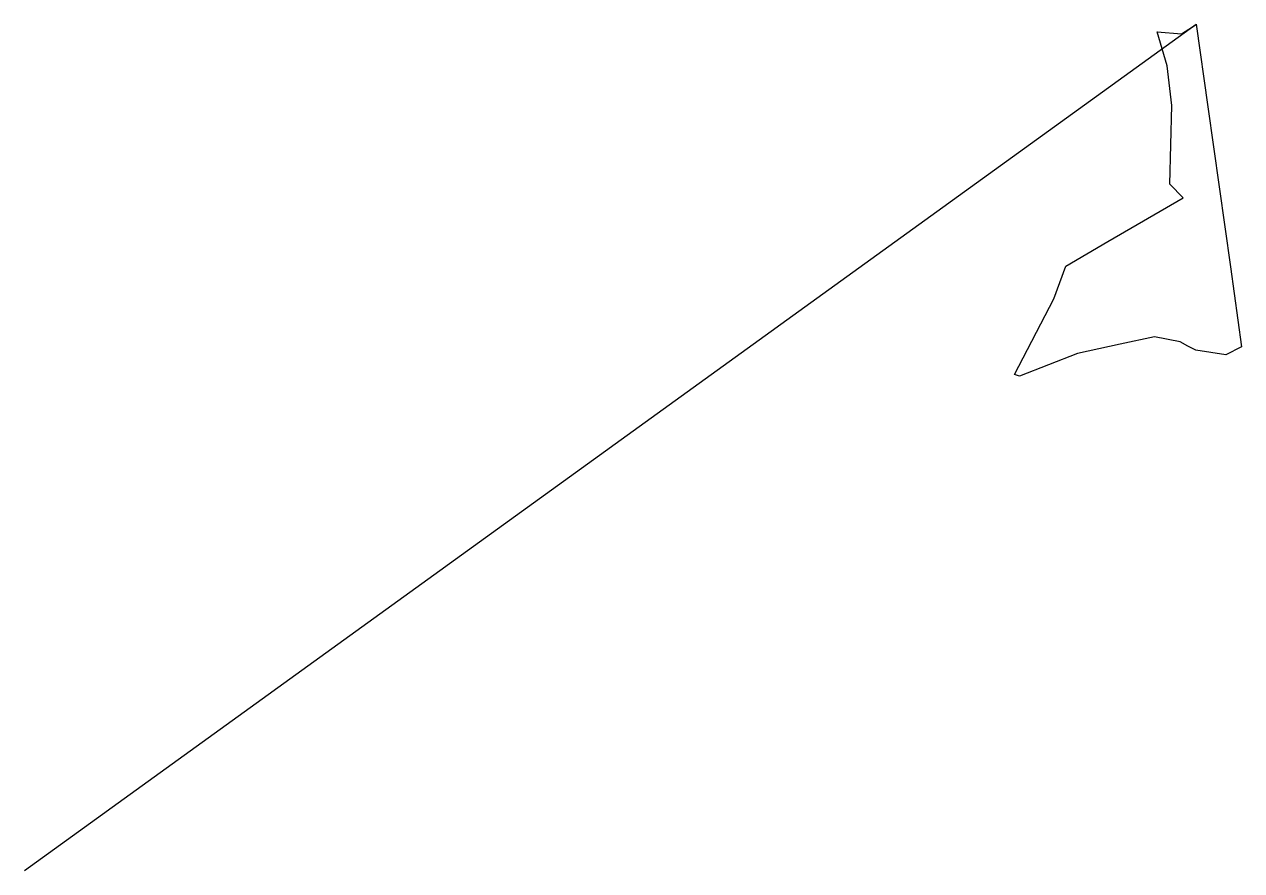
# Model space of a CAD drawing. Header units: millimetres. Extents: x 470579 to 477505, y 1550123 to 1554941.
import ezdxf

# ---------------------------------------------------------------- set-up
doc = ezdxf.new("R2010")
doc.units = ezdxf.units.MM

msp = doc.modelspace()

# ---------------------------------------------------------------- linework, layer by layer
msp.add_lwpolyline([(470579, 1550123.5), (477247.1, 1554941.5), (477313.1, 1554471.5), (477377.1, 1554016), (477441.1, 1553560.4), (477505.2, 1553104.9), (477415.7, 1553060.5), (477245, 1553086.4), (477199.4, 1553109.1), (477155.2, 1553133.2), (477008.9, 1553163.4), (476813.6, 1553121.5), (476571.7, 1553067.3), (476241, 1552937.9), (476212.3, 1552948), (476436.9, 1553379.4), (476505.7, 1553565.5), (476744.1, 1553704.5), (477172.6, 1553954.6), (477097.4, 1554031.4), (477107, 1554479.9), (477082, 1554706.1), (477025, 1554899.3), (477162.5, 1554888), (477247, 1554941.4)])

doc.saveas('drawing.dxf')
